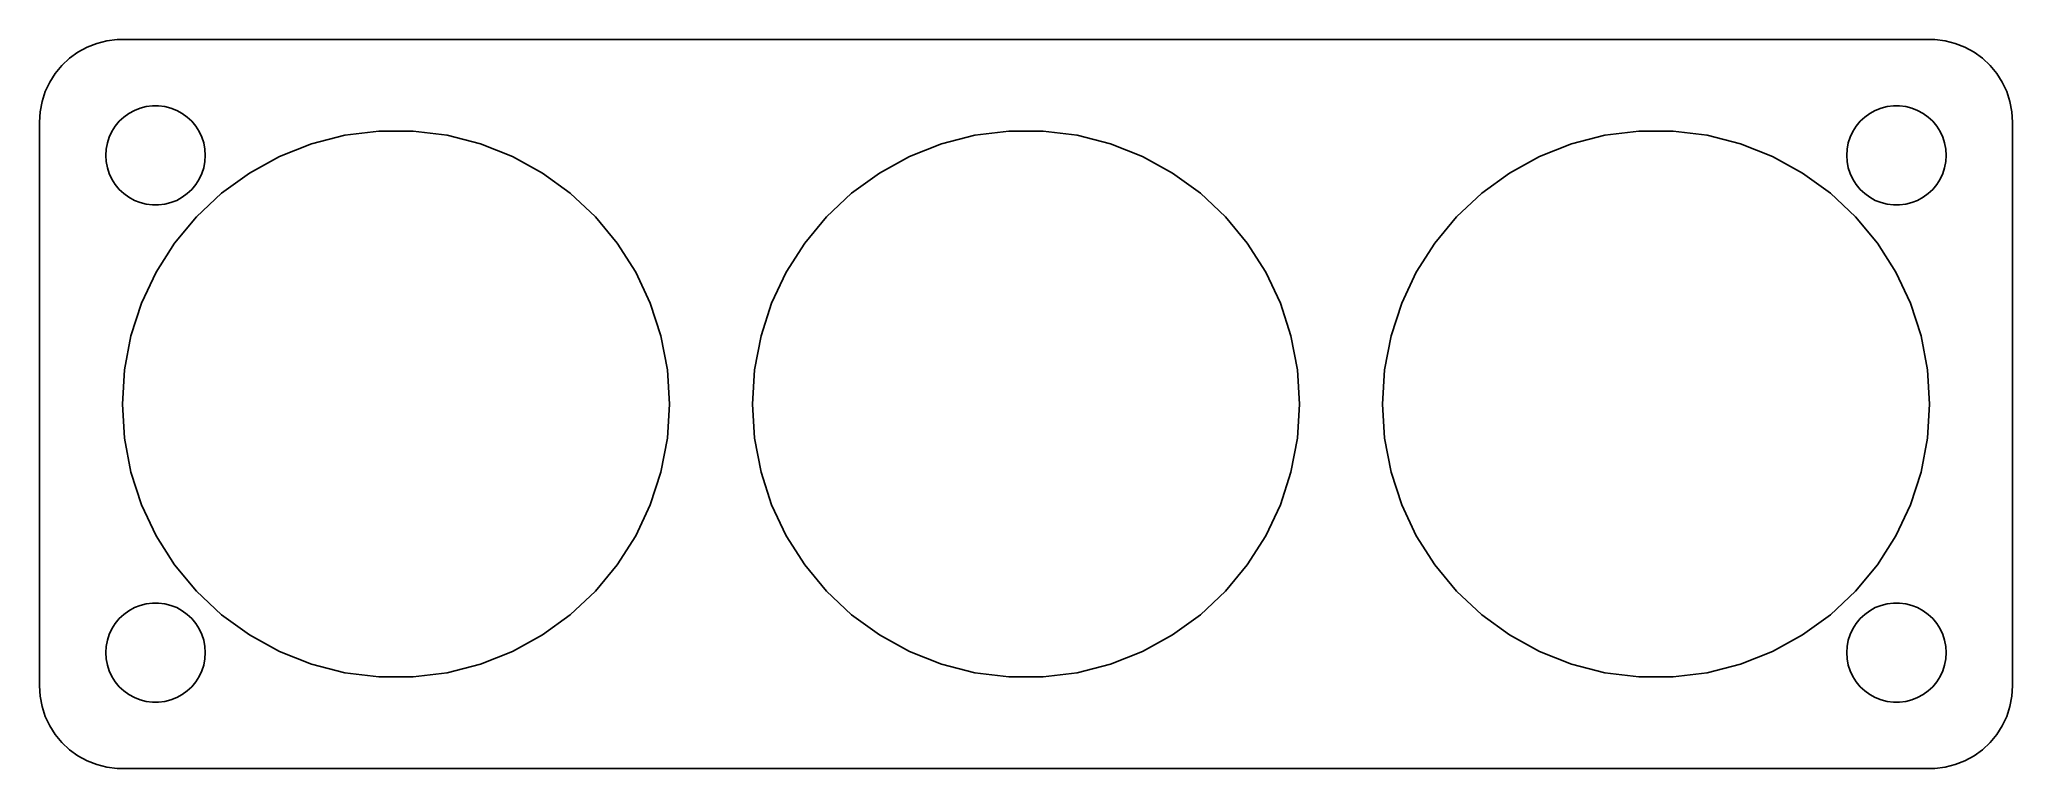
# Model space of a CAD drawing. Header units: metres. Extents: x -60 to 60, y -22 to 22.
import ezdxf

# ---------------------------------------------------------------- set-up
doc = ezdxf.new("R2010")
doc.units = ezdxf.units.M

msp = doc.modelspace()

# ---------------------------------------------------------------- linework, layer by layer
for p, q in [((-56.6289, 21.5241), (-57.1791, 21.2216)), ((-56.0451, 21.7553), (-56.6289, 21.5241)), ((-55.4369, 21.9114), (-56.0451, 21.7553)), ((-54.8139, 21.9901), (-55.4369, 21.9114)), ((54.8139, 21.9901), (-54.8139, 21.9901)), ((55.4369, 21.9114), (54.8139, 21.9901)), ((56.0451, 21.7553), (55.4369, 21.9114)), ((56.6289, 21.5241), (56.0451, 21.7553)), ((57.1791, 21.2216), (56.6289, 21.5241)), ((-58.1448, 20.4227), (-58.5451, 19.9389)), ((-57.6871, 20.8526), (-58.1448, 20.4227)), ((-57.1791, 21.2216), (-57.6871, 20.8526)), ((57.6871, 20.8526), (57.1791, 21.2216)), ((58.1448, 20.4227), (57.6871, 20.8526)), ((58.5451, 19.9389), (58.1448, 20.4227)), ((-58.8815, 19.4088), (-59.1489, 18.8406)), ((-58.5451, 19.9389), (-58.8815, 19.4088)), ((58.8815, 19.4088), (58.5451, 19.9389)), ((59.1489, 18.8406), (58.8815, 19.4088)), ((-59.3429, 18.2434), (-59.4606, 17.6267)), ((-59.1489, 18.8406), (-59.3429, 18.2434)), ((-53.7773, 17.7145), (-53.427, 17.8532)), ((-53.427, 17.8532), (-53.0621, 17.9469)), ((-53.0621, 17.9469), (-52.6884, 17.9941)), ((-52.6884, 17.9941), (-52.3116, 17.9941)), ((-52.3116, 17.9941), (-51.9379, 17.9469)), ((-51.9379, 17.9469), (-51.5729, 17.8532)), ((-51.5729, 17.8532), (-51.2227, 17.7145)), ((51.2227, 17.7145), (51.5729, 17.8532)), ((51.5729, 17.8532), (51.9379, 17.9469)), ((51.9379, 17.9469), (52.3116, 17.9941)), ((52.3116, 17.9941), (52.6884, 17.9941)), ((52.6884, 17.9941), (53.0621, 17.9469)), ((53.0621, 17.9469), (53.427, 17.8532)), ((53.427, 17.8532), (53.7773, 17.7145)), ((59.3429, 18.2434), (59.1489, 18.8406)), ((59.4606, 17.6267), (59.3429, 18.2434)), ((-59.4606, 17.6267), (-59.5, 17)), ((-59.5, 17), (-59.5, -17)), ((-55.1289, 16.4453), (-54.927, 16.7634)), ((-54.927, 16.7634), (-54.6869, 17.0536)), ((-54.6869, 17.0536), (-54.4123, 17.3115)), ((-54.4123, 17.3115), (-54.1075, 17.533)), ((-54.1075, 17.533), (-53.7773, 17.7145)), ((-51.2227, 17.7145), (-50.8925, 17.533)), ((-50.8925, 17.533), (-50.5877, 17.3115)), ((-50.5877, 17.3115), (-50.3131, 17.0536)), ((-50.3131, 17.0536), (-50.0729, 16.7634)), ((-50.0729, 16.7634), (-49.8711, 16.4453)), ((49.8711, 16.4453), (50.0729, 16.7634)), ((50.0729, 16.7634), (50.3131, 17.0536)), ((50.3131, 17.0536), (50.5877, 17.3115)), ((50.5877, 17.3115), (50.8925, 17.533)), ((50.8925, 17.533), (51.2227, 17.7145)), ((53.7773, 17.7145), (54.1075, 17.533)), ((54.1075, 17.533), (54.4123, 17.3115)), ((54.4123, 17.3115), (54.6869, 17.0536)), ((54.6869, 17.0536), (54.927, 16.7634)), ((54.927, 16.7634), (55.1289, 16.4453)), ((59.5, 17), (59.4606, 17.6267)), ((59.5, -17), (59.5, 17)), ((-55.4763, 15.376), (-55.4057, 15.7461)), ((-55.4057, 15.7461), (-55.2893, 16.1044)), ((-55.2893, 16.1044), (-55.1289, 16.4453)), ((-49.8711, 16.4453), (-49.7107, 16.1044)), ((-49.7107, 16.1044), (-49.5942, 15.7461)), ((-49.5942, 15.7461), (-49.5237, 15.376)), ((-45.0254, 14.9296), (-43.0988, 15.6924)), ((-43.0988, 15.6924), (-41.0918, 16.2077)), ((-41.0918, 16.2077), (-39.036, 16.4674)), ((-39.036, 16.4674), (-36.9639, 16.4674)), ((-36.9639, 16.4674), (-34.9082, 16.2077)), ((-34.9082, 16.2077), (-32.9012, 15.6924)), ((-32.9012, 15.6924), (-30.9746, 14.9296)), ((-7.02534, 14.9296), (-5.09877, 15.6924)), ((-5.09877, 15.6924), (-3.09178, 16.2077)), ((-3.09178, 16.2077), (-1.03604, 16.4674)), ((-1.03604, 16.4674), (1.03604, 16.4674)), ((1.03604, 16.4674), (3.09178, 16.2077)), ((3.09178, 16.2077), (5.09877, 15.6924)), ((5.09877, 15.6924), (7.02534, 14.9296)), ((30.9746, 14.9296), (32.9012, 15.6924)), ((32.9012, 15.6924), (34.9082, 16.2077)), ((34.9082, 16.2077), (36.9639, 16.4674)), ((36.9639, 16.4674), (39.036, 16.4674)), ((39.036, 16.4674), (41.0918, 16.2077)), ((41.0918, 16.2077), (43.0988, 15.6924)), ((43.0988, 15.6924), (45.0254, 14.9296)), ((49.5237, 15.376), (49.5942, 15.7461)), ((49.5942, 15.7461), (49.7107, 16.1044)), ((49.7107, 16.1044), (49.8711, 16.4453)), ((55.1289, 16.4453), (55.2893, 16.1044)), ((55.2893, 16.1044), (55.4057, 15.7461)), ((55.4057, 15.7461), (55.4763, 15.376)), ((-55.5, 15), (-55.4763, 15.376)), ((-55.4763, 14.624), (-55.5, 15)), ((-55.4057, 14.2539), (-55.4763, 14.624)), ((-49.5237, 14.624), (-49.5942, 14.2539)), ((-49.5237, 15.376), (-49.5, 15)), ((-49.5, 15), (-49.5237, 14.624)), ((-46.8411, 13.9314), (-45.0254, 14.9296)), ((-30.9746, 14.9296), (-29.1588, 13.9314)), ((-8.84114, 13.9314), (-7.02534, 14.9296)), ((7.02534, 14.9296), (8.84114, 13.9314)), ((29.1588, 13.9314), (30.9746, 14.9296)), ((45.0254, 14.9296), (46.8411, 13.9314)), ((49.5, 15), (49.5237, 15.376)), ((49.5237, 14.624), (49.5, 15)), ((49.5942, 14.2539), (49.5237, 14.624)), ((55.4763, 14.624), (55.4057, 14.2539)), ((55.4763, 15.376), (55.5, 15)), ((55.5, 15), (55.4763, 14.624)), ((-55.2893, 13.8956), (-55.4057, 14.2539)), ((-55.1289, 13.5547), (-55.2893, 13.8956)), ((-54.927, 13.2366), (-55.1289, 13.5547)), ((-54.6869, 12.9464), (-54.927, 13.2366)), ((-50.0729, 13.2366), (-50.3131, 12.9464)), ((-49.8711, 13.5547), (-50.0729, 13.2366)), ((-49.7107, 13.8956), (-49.8711, 13.5547)), ((-49.5942, 14.2539), (-49.7107, 13.8956)), ((-48.5175, 12.7135), (-46.8411, 13.9314)), ((-29.1588, 13.9314), (-27.4825, 12.7135)), ((-10.5175, 12.7135), (-8.84114, 13.9314)), ((8.84114, 13.9314), (10.5175, 12.7135)), ((27.4825, 12.7135), (29.1588, 13.9314)), ((46.8411, 13.9314), (48.5175, 12.7135)), ((49.7107, 13.8956), (49.5942, 14.2539)), ((49.8711, 13.5547), (49.7107, 13.8956)), ((50.0729, 13.2366), (49.8711, 13.5547)), ((50.3131, 12.9464), (50.0729, 13.2366)), ((54.927, 13.2366), (54.6869, 12.9464)), ((55.1289, 13.5547), (54.927, 13.2366)), ((55.2893, 13.8956), (55.1289, 13.5547)), ((55.4057, 14.2539), (55.2893, 13.8956)), ((-54.4123, 12.6884), (-54.6869, 12.9464)), ((-54.1075, 12.467), (-54.4123, 12.6884)), ((-53.7773, 12.2855), (-54.1075, 12.467)), ((-53.427, 12.1468), (-53.7773, 12.2855)), ((-53.0621, 12.0531), (-53.427, 12.1468)), ((-52.6884, 12.0059), (-53.0621, 12.0531)), ((-52.3116, 12.0059), (-52.6884, 12.0059)), ((-51.9379, 12.0531), (-52.3116, 12.0059)), ((-51.5729, 12.1468), (-51.9379, 12.0531)), ((-51.2227, 12.2855), (-51.5729, 12.1468)), ((-50.8925, 12.467), (-51.2227, 12.2855)), ((-50.5877, 12.6884), (-50.8925, 12.467)), ((-50.3131, 12.9464), (-50.5877, 12.6884)), ((-50.028, 11.295), (-48.5175, 12.7135)), ((-27.4825, 12.7135), (-25.972, 11.295)), ((-12.028, 11.295), (-10.5175, 12.7135)), ((10.5175, 12.7135), (12.028, 11.295)), ((25.972, 11.295), (27.4825, 12.7135)), ((48.5175, 12.7135), (50.028, 11.295)), ((50.5877, 12.6884), (50.3131, 12.9464)), ((50.8925, 12.467), (50.5877, 12.6884)), ((51.2227, 12.2855), (50.8925, 12.467)), ((51.5729, 12.1468), (51.2227, 12.2855)), ((51.9379, 12.0531), (51.5729, 12.1468)), ((52.3116, 12.0059), (51.9379, 12.0531)), ((52.6884, 12.0059), (52.3116, 12.0059)), ((53.0621, 12.0531), (52.6884, 12.0059)), ((53.427, 12.1468), (53.0621, 12.0531)), ((53.7773, 12.2855), (53.427, 12.1468)), ((54.1075, 12.467), (53.7773, 12.2855)), ((54.4123, 12.6884), (54.1075, 12.467)), ((54.6869, 12.9464), (54.4123, 12.6884)), ((-51.3488, 9.69846), (-50.028, 11.295)), ((-25.972, 11.295), (-24.6512, 9.69846)), ((-13.3488, 9.69846), (-12.028, 11.295)), ((12.028, 11.295), (13.3488, 9.69846)), ((24.6512, 9.69846), (25.972, 11.295)), ((50.028, 11.295), (51.3488, 9.69846)), ((-52.4591, 7.94893), (-51.3488, 9.69846)), ((-24.6512, 9.69846), (-23.5409, 7.94893)), ((-14.459, 7.94893), (-13.3488, 9.69846)), ((13.3488, 9.69846), (14.459, 7.94893)), ((23.5409, 7.94893), (24.6512, 9.69846)), ((51.3488, 9.69846), (52.4591, 7.94893)), ((-53.3413, 6.07405), (-52.4591, 7.94893)), ((-23.5409, 7.94893), (-22.6587, 6.07405)), ((-15.3413, 6.07405), (-14.459, 7.94893)), ((14.459, 7.94893), (15.3413, 6.07405)), ((22.6587, 6.07405), (23.5409, 7.94893)), ((52.4591, 7.94893), (53.3413, 6.07405)), ((-53.9816, 4.10338), (-53.3413, 6.07405)), ((-22.6587, 6.07405), (-22.0184, 4.10338)), ((-15.9816, 4.10338), (-15.3413, 6.07405)), ((15.3413, 6.07405), (15.9816, 4.10338)), ((22.0184, 4.10338), (22.6587, 6.07405)), ((53.3413, 6.07405), (53.9816, 4.10338)), ((-54.3699, 2.06799), (-53.9816, 4.10338)), ((-22.0184, 4.10338), (-21.6301, 2.06799)), ((-16.3699, 2.06799), (-15.9816, 4.10338)), ((15.9816, 4.10338), (16.3699, 2.06799)), ((21.6301, 2.06799), (22.0184, 4.10338)), ((53.9816, 4.10338), (54.3699, 2.06799)), ((-54.5, 0), (-54.3699, 2.06799)), ((-21.6301, 2.06799), (-21.5, 0)), ((-16.5, 0), (-16.3699, 2.06799)), ((16.3699, 2.06799), (16.5, 0)), ((21.5, 0), (21.6301, 2.06799)), ((54.3699, 2.06799), (54.5, 0)), ((-54.3699, -2.06799), (-54.5, 0)), ((-21.5, 0), (-21.6301, -2.06799)), ((-16.3699, -2.06799), (-16.5, 0)), ((16.5, 0), (16.3699, -2.06799)), ((21.6301, -2.06799), (21.5, 0)), ((54.5, 0), (54.3699, -2.06799)), ((-53.9816, -4.10338), (-54.3699, -2.06799)), ((-21.6301, -2.06799), (-22.0184, -4.10338)), ((-15.9816, -4.10338), (-16.3699, -2.06799)), ((16.3699, -2.06799), (15.9816, -4.10338)), ((22.0184, -4.10338), (21.6301, -2.06799)), ((54.3699, -2.06799), (53.9816, -4.10338)), ((-53.3413, -6.07405), (-53.9816, -4.10338)), ((-22.0184, -4.10338), (-22.6587, -6.07405)), ((-15.3413, -6.07405), (-15.9816, -4.10338)), ((15.9816, -4.10338), (15.3413, -6.07405)), ((22.6587, -6.07405), (22.0184, -4.10338)), ((53.9816, -4.10338), (53.3413, -6.07405)), ((-52.4591, -7.94893), (-53.3413, -6.07405)), ((-22.6587, -6.07405), (-23.5409, -7.94893)), ((-14.459, -7.94893), (-15.3413, -6.07405)), ((15.3413, -6.07405), (14.459, -7.94893)), ((23.5409, -7.94893), (22.6587, -6.07405)), ((53.3413, -6.07405), (52.4591, -7.94893)), ((-51.3488, -9.69846), (-52.4591, -7.94893)), ((-23.5409, -7.94893), (-24.6512, -9.69846)), ((-13.3488, -9.69846), (-14.459, -7.94893)), ((14.459, -7.94893), (13.3488, -9.69846)), ((24.6512, -9.69846), (23.5409, -7.94893)), ((52.4591, -7.94893), (51.3488, -9.69846)), ((-50.028, -11.295), (-51.3488, -9.69846)), ((-24.6512, -9.69846), (-25.972, -11.295)), ((-12.028, -11.295), (-13.3488, -9.69846)), ((13.3488, -9.69846), (12.028, -11.295)), ((25.972, -11.295), (24.6512, -9.69846)), ((51.3488, -9.69846), (50.028, -11.295)), ((-48.5175, -12.7135), (-50.028, -11.295)), ((-25.972, -11.295), (-27.4825, -12.7135)), ((-10.5175, -12.7135), (-12.028, -11.295)), ((12.028, -11.295), (10.5175, -12.7135)), ((27.4825, -12.7135), (25.972, -11.295)), ((50.028, -11.295), (48.5175, -12.7135)), ((-54.927, -13.2366), (-54.6869, -12.9464)), ((-54.6869, -12.9464), (-54.4123, -12.6884)), ((-54.4123, -12.6884), (-54.1075, -12.467)), ((-54.1075, -12.467), (-53.7773, -12.2855)), ((-53.7773, -12.2855), (-53.427, -12.1468)), ((-53.427, -12.1468), (-53.0621, -12.0531)), ((-53.0621, -12.0531), (-52.6884, -12.0059)), ((-52.6884, -12.0059), (-52.3116, -12.0059)), ((-52.3116, -12.0059), (-51.9379, -12.0531)), ((-51.9379, -12.0531), (-51.5729, -12.1468)), ((-51.5729, -12.1468), (-51.2227, -12.2855)), ((-51.2227, -12.2855), (-50.8925, -12.467)), ((-50.8925, -12.467), (-50.5877, -12.6884)), ((-50.5877, -12.6884), (-50.3131, -12.9464)), ((-50.3131, -12.9464), (-50.0729, -13.2366)), ((-46.8411, -13.9314), (-48.5175, -12.7135)), ((-27.4825, -12.7135), (-29.1588, -13.9314)), ((-8.84114, -13.9314), (-10.5175, -12.7135)), ((10.5175, -12.7135), (8.84114, -13.9314)), ((29.1588, -13.9314), (27.4825, -12.7135)), ((48.5175, -12.7135), (46.8411, -13.9314)), ((50.0729, -13.2366), (50.3131, -12.9464)), ((50.3131, -12.9464), (50.5877, -12.6884)), ((50.5877, -12.6884), (50.8925, -12.467)), ((50.8925, -12.467), (51.2227, -12.2855)), ((51.2227, -12.2855), (51.5729, -12.1468)), ((51.5729, -12.1468), (51.9379, -12.0531)), ((51.9379, -12.0531), (52.3116, -12.0059)), ((52.3116, -12.0059), (52.6884, -12.0059)), ((52.6884, -12.0059), (53.0621, -12.0531)), ((53.0621, -12.0531), (53.427, -12.1468)), ((53.427, -12.1468), (53.7773, -12.2855)), ((53.7773, -12.2855), (54.1075, -12.467)), ((54.1075, -12.467), (54.4123, -12.6884)), ((54.4123, -12.6884), (54.6869, -12.9464)), ((54.6869, -12.9464), (54.927, -13.2366)), ((-55.4763, -14.624), (-55.4057, -14.2539)), ((-55.4057, -14.2539), (-55.2893, -13.8956)), ((-55.2893, -13.8956), (-55.1289, -13.5547)), ((-55.1289, -13.5547), (-54.927, -13.2366)), ((-50.0729, -13.2366), (-49.8711, -13.5547)), ((-49.8711, -13.5547), (-49.7107, -13.8956)), ((-49.7107, -13.8956), (-49.5942, -14.2539)), ((-49.5942, -14.2539), (-49.5237, -14.624)), ((-45.0254, -14.9296), (-46.8411, -13.9314)), ((-29.1588, -13.9314), (-30.9746, -14.9296)), ((-7.02534, -14.9296), (-8.84114, -13.9314)), ((8.84114, -13.9314), (7.02534, -14.9296)), ((30.9746, -14.9296), (29.1588, -13.9314)), ((46.8411, -13.9314), (45.0254, -14.9296)), ((49.5237, -14.624), (49.5942, -14.2539)), ((49.5942, -14.2539), (49.7107, -13.8956)), ((49.7107, -13.8956), (49.8711, -13.5547)), ((49.8711, -13.5547), (50.0729, -13.2366)), ((54.927, -13.2366), (55.1289, -13.5547)), ((55.1289, -13.5547), (55.2893, -13.8956)), ((55.2893, -13.8956), (55.4057, -14.2539)), ((55.4057, -14.2539), (55.4763, -14.624)), ((-55.5, -15), (-55.4763, -14.624)), ((-55.4763, -15.376), (-55.5, -15)), ((-55.4057, -15.7461), (-55.4763, -15.376)), ((-49.5237, -15.376), (-49.5942, -15.7461)), ((-49.5237, -14.624), (-49.5, -15)), ((-49.5, -15), (-49.5237, -15.376)), ((-43.0988, -15.6924), (-45.0254, -14.9296)), ((-30.9746, -14.9296), (-32.9012, -15.6924)), ((-5.09877, -15.6924), (-7.02534, -14.9296)), ((7.02534, -14.9296), (5.09877, -15.6924)), ((32.9012, -15.6924), (30.9746, -14.9296)), ((45.0254, -14.9296), (43.0988, -15.6924)), ((49.5, -15), (49.5237, -14.624)), ((49.5237, -15.376), (49.5, -15)), ((49.5942, -15.7461), (49.5237, -15.376)), ((55.4763, -15.376), (55.4057, -15.7461)), ((55.4763, -14.624), (55.5, -15)), ((55.5, -15), (55.4763, -15.376)), ((-55.2893, -16.1044), (-55.4057, -15.7461)), ((-55.1289, -16.4453), (-55.2893, -16.1044)), ((-54.927, -16.7634), (-55.1289, -16.4453)), ((-49.8711, -16.4453), (-50.0729, -16.7634)), ((-49.7107, -16.1044), (-49.8711, -16.4453)), ((-49.5942, -15.7461), (-49.7107, -16.1044)), ((-41.0918, -16.2077), (-43.0988, -15.6924)), ((-39.036, -16.4674), (-41.0918, -16.2077)), ((-36.9639, -16.4674), (-39.036, -16.4674)), ((-34.9082, -16.2077), (-36.9639, -16.4674)), ((-32.9012, -15.6924), (-34.9082, -16.2077)), ((-3.09178, -16.2077), (-5.09877, -15.6924)), ((-1.03604, -16.4674), (-3.09178, -16.2077)), ((1.03604, -16.4674), (-1.03604, -16.4674)), ((3.09178, -16.2077), (1.03604, -16.4674)), ((5.09877, -15.6924), (3.09178, -16.2077)), ((34.9082, -16.2077), (32.9012, -15.6924)), ((36.9639, -16.4674), (34.9082, -16.2077)), ((39.036, -16.4674), (36.9639, -16.4674)), ((41.0918, -16.2077), (39.036, -16.4674)), ((43.0988, -15.6924), (41.0918, -16.2077)), ((49.7107, -16.1044), (49.5942, -15.7461)), ((49.8711, -16.4453), (49.7107, -16.1044)), ((50.0729, -16.7634), (49.8711, -16.4453)), ((55.1289, -16.4453), (54.927, -16.7634)), ((55.2893, -16.1044), (55.1289, -16.4453)), ((55.4057, -15.7461), (55.2893, -16.1044)), ((-59.5, -17), (-59.4606, -17.6267)), ((-59.4606, -17.6267), (-59.3429, -18.2434)), ((-54.6869, -17.0536), (-54.927, -16.7634)), ((-54.4123, -17.3115), (-54.6869, -17.0536)), ((-54.1075, -17.533), (-54.4123, -17.3115)), ((-53.7773, -17.7145), (-54.1075, -17.533)), ((-53.427, -17.8532), (-53.7773, -17.7145)), ((-51.2227, -17.7145), (-51.5729, -17.8532)), ((-50.8925, -17.533), (-51.2227, -17.7145)), ((-50.5877, -17.3115), (-50.8925, -17.533)), ((-50.3131, -17.0536), (-50.5877, -17.3115)), ((-50.0729, -16.7634), (-50.3131, -17.0536)), ((50.3131, -17.0536), (50.0729, -16.7634)), ((50.5877, -17.3115), (50.3131, -17.0536)), ((50.8925, -17.533), (50.5877, -17.3115)), ((51.2227, -17.7145), (50.8925, -17.533)), ((51.5729, -17.8532), (51.2227, -17.7145)), ((53.7773, -17.7145), (53.427, -17.8532)), ((54.1075, -17.533), (53.7773, -17.7145)), ((54.4123, -17.3115), (54.1075, -17.533)), ((54.6869, -17.0536), (54.4123, -17.3115)), ((54.927, -16.7634), (54.6869, -17.0536)), ((59.3429, -18.2434), (59.4606, -17.6267)), ((59.4606, -17.6267), (59.5, -17)), ((-59.3429, -18.2434), (-59.1489, -18.8406)), ((-59.1489, -18.8406), (-58.8815, -19.4088)), ((-53.0621, -17.9469), (-53.427, -17.8532)), ((-52.6884, -17.9941), (-53.0621, -17.9469)), ((-52.3116, -17.9941), (-52.6884, -17.9941)), ((-51.9379, -17.9469), (-52.3116, -17.9941)), ((-51.5729, -17.8532), (-51.9379, -17.9469)), ((51.9379, -17.9469), (51.5729, -17.8532)), ((52.3116, -17.9941), (51.9379, -17.9469)), ((52.6884, -17.9941), (52.3116, -17.9941)), ((53.0621, -17.9469), (52.6884, -17.9941)), ((53.427, -17.8532), (53.0621, -17.9469)), ((58.8815, -19.4088), (59.1489, -18.8406)), ((59.1489, -18.8406), (59.3429, -18.2434)), ((-58.8815, -19.4088), (-58.5451, -19.9389)), ((-58.5451, -19.9389), (-58.1448, -20.4227)), ((58.1448, -20.4227), (58.5451, -19.9389)), ((58.5451, -19.9389), (58.8815, -19.4088)), ((-58.1448, -20.4227), (-57.6871, -20.8526)), ((-57.6871, -20.8526), (-57.1791, -21.2216)), ((-57.1791, -21.2216), (-56.6289, -21.5241)), ((56.6289, -21.5241), (57.1791, -21.2216)), ((57.1791, -21.2216), (57.6871, -20.8526)), ((57.6871, -20.8526), (58.1448, -20.4227)), ((-56.6289, -21.5241), (-56.0451, -21.7553)), ((-56.0451, -21.7553), (-55.4369, -21.9114)), ((-55.4369, -21.9114), (-54.8139, -21.9901)), ((-54.8139, -21.9901), (54.8139, -21.9901)), ((54.8139, -21.9901), (55.4369, -21.9114)), ((55.4369, -21.9114), (56.0451, -21.7553)), ((56.0451, -21.7553), (56.6289, -21.5241))]:
    msp.add_line(p, q)

doc.saveas('drawing.dxf')
